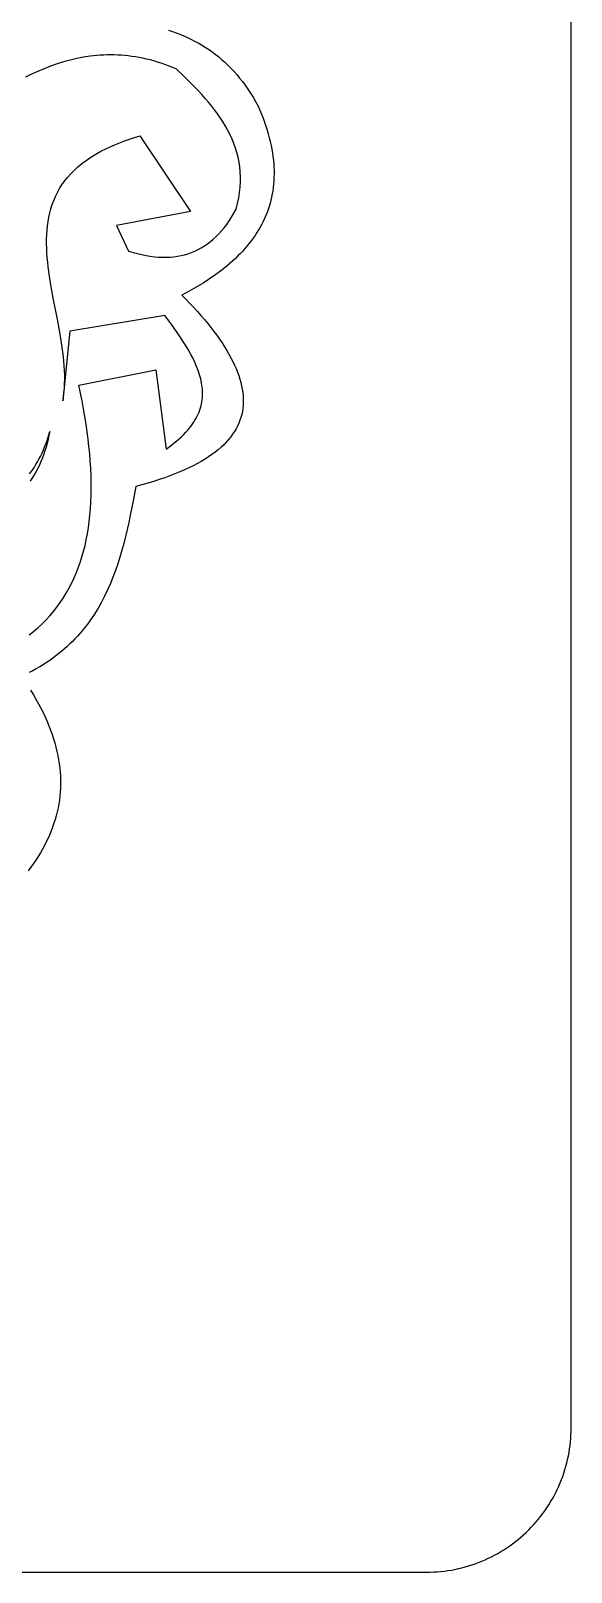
# Model space of a CAD drawing. Header units: metres. Extents: x 0 to 50, y 0 to 50.
# Drawn here: x 38.79 to 50, y 0 to 31.99 of the extents above; entities that cross this region are included whole.
import ezdxf

# ---------------------------------------------------------------- set-up
doc = ezdxf.new("R2010")
doc.units = ezdxf.units.M

msp = doc.modelspace()

# ---------------------------------------------------------------- linework, layer by layer
for points in [[(3, 0), (47, 0), (47, 0), (47.074492, 0.000924), (47.148761, 0.003687), (47.222779, 0.008277), (47.296513, 0.01468), (47.369934, 0.022884), (47.443009, 0.032877), (47.51571, 0.044646), (47.588004, 0.058177), (47.659861, 0.073458), (47.731251, 0.090477), (47.802143, 0.10922), (47.872505, 0.129676), (47.942308, 0.15183), (48.01152, 0.175671), (48.080111, 0.201186), (48.14805, 0.228361), (48.215307, 0.257185), (48.281849, 0.287645), (48.347648, 0.319727), (48.412671, 0.35342), (48.476889, 0.388709), (48.540271, 0.425584), (48.602785, 0.46403), (48.664402, 0.504035), (48.725089, 0.545587), (48.784818, 0.588672), (48.843556, 0.633279), (48.901274, 0.679394), (48.957939, 0.727004), (49.013523, 0.776097), (49.067994, 0.826659), (49.12132, 0.87868), (49.12132, 0.87868), (49.173341, 0.932006), (49.223903, 0.986477), (49.272996, 1.042061), (49.320606, 1.098726), (49.366721, 1.156444), (49.411328, 1.215182), (49.454413, 1.274911), (49.495965, 1.335598), (49.53597, 1.397215), (49.574416, 1.459729), (49.611291, 1.523111), (49.64658, 1.587329), (49.680273, 1.652352), (49.712355, 1.718151), (49.742815, 1.784693), (49.771639, 1.85195), (49.798814, 1.919889), (49.824329, 1.98848), (49.84817, 2.057692), (49.870324, 2.127495), (49.89078, 2.197857), (49.909523, 2.268749), (49.926542, 2.340139), (49.941823, 2.411996), (49.955354, 2.48429), (49.967123, 2.556991), (49.977116, 2.630066), (49.98532, 2.703487), (49.991723, 2.777221), (49.996313, 2.851239), (49.999076, 2.925508), (50, 3), (50, 47)], [(41.650283, 32.00218), (41.729599, 31.975154), (41.808136, 31.946454), (41.885872, 31.916025), (41.962784, 31.883809), (42.038851, 31.84975), (42.114052, 31.81379), (42.188363, 31.775872), (42.261762, 31.735941), (42.334229, 31.693938), (42.405741, 31.649808), (42.476275, 31.603494), (42.545811, 31.554937), (42.614325, 31.504083), (42.681797, 31.450873), (42.748203, 31.395252), (42.813523, 31.337162), (42.877733, 31.276546), (42.940812, 31.213348), (43.002739, 31.14751), (43.06349, 31.078977), (43.123045, 31.00769), (43.18138, 30.933594), (43.238475, 30.856631), (43.294307, 30.776745), (43.348853, 30.693878), (43.402093, 30.607975), (43.454004, 30.518977), (43.504564, 30.426829), (43.504564, 30.426829), (43.54167, 30.341341), (43.576507, 30.256704), (43.609088, 30.172914), (43.639431, 30.089968), (43.667548, 30.00786), (43.693455, 29.926588), (43.717168, 29.846147), (43.7387, 29.766533), (43.758067, 29.687742), (43.775283, 29.60977), (43.790364, 29.532613), (43.803324, 29.456267), (43.814178, 29.380729), (43.822941, 29.305993), (43.829628, 29.232056), (43.834254, 29.158914), (43.836833, 29.086564), (43.837381, 29.015), (43.835912, 28.944219), (43.832442, 28.874217), (43.826984, 28.80499), (43.819555, 28.736533), (43.810168, 28.668844), (43.798839, 28.601917), (43.785583, 28.535749), (43.770414, 28.470336), (43.753347, 28.405674), (43.734397, 28.341758), (43.71358, 28.278586), (43.69091, 28.216152), (43.666401, 28.154452), (43.640069, 28.093484), (43.611928, 28.033242), (43.581994, 27.973722), (43.550281, 27.914922), (43.516804, 27.856836), (43.481579, 27.79946), (43.444619, 27.742791), (43.405939, 27.686825), (43.365556, 27.631557), (43.323483, 27.576984), (43.279735, 27.523101), (43.234328, 27.469905), (43.187275, 27.417392), (43.138593, 27.365556), (43.088295, 27.314395), (43.036397, 27.263905), (42.982913, 27.214081), (42.927859, 27.16492), (42.87125, 27.116416), (42.753423, 27.021369), (42.629551, 26.928907), (42.499754, 26.838998), (42.364151, 26.75161), (42.22286, 26.666711), (42.076001, 26.584269), (41.923692, 26.504251), (41.923692, 26.504251), (42.008728, 26.417501), (42.091018, 26.33143), (42.170542, 26.246042), (42.247278, 26.161344), (42.321206, 26.077339), (42.392305, 25.994033), (42.460555, 25.911432), (42.525935, 25.829539), (42.588424, 25.748361), (42.648001, 25.667902), (42.704645, 25.588168), (42.758337, 25.509163), (42.809054, 25.430892), (42.856777, 25.353362), (42.901485, 25.276576), (42.943156, 25.20054), (42.981771, 25.125259), (43.017309, 25.050737), (43.049748, 24.976981), (43.079068, 24.903995), (43.105248, 24.831785), (43.128268, 24.760355), (43.148107, 24.68971), (43.164744, 24.619855), (43.178159, 24.550797), (43.18833, 24.482538), (43.195237, 24.415086), (43.198859, 24.348445), (43.199176, 24.282619), (43.196166, 24.217614), (43.18981, 24.153436), (43.180086, 24.090089), (43.166973, 24.027577), (43.150452, 23.965908), (43.1305, 23.905084), (43.107098, 23.845113), (43.080225, 23.785997), (43.049859, 23.727744), (43.015981, 23.670357), (42.978569, 23.613842), (42.937604, 23.558204), (42.893063, 23.503448), (42.844926, 23.449579), (42.793173, 23.396602), (42.737783, 23.344523), (42.678735, 23.293345), (42.616008, 23.243076), (42.549582, 23.193718), (42.479437, 23.145279), (42.40555, 23.097761), (42.327902, 23.051172), (42.246471, 23.005516), (42.161238, 22.960797), (42.072181, 22.917022), (41.979279, 22.874194), (41.882513, 22.83232), (41.78186, 22.791404), (41.677301, 22.751451), (41.568815, 22.712467), (41.45638, 22.674456), (41.339977, 22.637424), (41.219584, 22.601375), (41.095182, 22.566315), (40.966748, 22.532249), (40.966748, 22.532249), (40.911611, 22.231735), (40.853037, 21.933805), (40.821862, 21.786119), (40.789107, 21.639453), (40.754532, 21.493929), (40.717897, 21.349672), (40.678962, 21.206807), (40.637487, 21.065457), (40.593231, 20.925747), (40.545954, 20.787801), (40.495417, 20.651744), (40.441379, 20.517698), (40.3836, 20.38579), (40.321839, 20.256142), (40.255857, 20.12888), (40.185414, 20.004126), (40.110268, 19.882006), (40.030181, 19.762644), (39.988208, 19.704036), (39.944911, 19.646164), (39.900257, 19.589044), (39.854219, 19.53269), (39.806764, 19.47712), (39.757864, 19.422347), (39.707488, 19.368388), (39.655606, 19.315258), (39.602189, 19.262973), (39.547206, 19.211548), (39.490627, 19.160999), (39.432423, 19.111341), (39.372562, 19.06259), (39.311016, 19.014761), (39.247754, 18.96787), (39.182746, 18.921933), (39.115962, 18.876964), (39.047372, 18.83298), (38.976947, 18.789996), (38.904655, 18.748028), (38.830467, 18.70709), (38.754354, 18.667199)], [(38.754831, 19.448973), (38.849015, 19.523595), (38.939319, 19.60091), (39.025779, 19.680893), (39.108432, 19.763522), (39.187314, 19.848774), (39.262461, 19.936626), (39.33391, 20.027055), (39.401697, 20.120038), (39.465859, 20.215551), (39.526432, 20.313571), (39.583453, 20.414076), (39.636957, 20.517042), (39.686982, 20.622447), (39.733564, 20.730266), (39.776739, 20.840478), (39.816543, 20.953059), (39.853013, 21.067986), (39.886186, 21.185235), (39.916098, 21.304784), (39.942785, 21.42661), (39.966283, 21.55069), (39.986629, 21.676999), (40.00386, 21.805517), (40.018012, 21.936218), (40.029121, 22.069081), (40.037224, 22.204082), (40.042357, 22.341198), (40.044557, 22.480406), (40.043859, 22.621683), (40.040301, 22.765006), (40.033918, 22.910351), (40.024748, 23.057697), (40.012827, 23.207018), (39.99819, 23.358293), (39.980875, 23.511499), (39.960917, 23.666612), (39.938354, 23.823609), (39.913222, 23.982467), (39.885557, 24.143163), (39.855395, 24.305674), (39.822773, 24.469977), (39.787727, 24.636049), (41.387909, 24.954349), (41.597307, 23.306857), (41.597307, 23.306857), (41.657103, 23.349535), (41.714099, 23.392209), (41.76834, 23.434882), (41.819867, 23.477553), (41.868723, 23.520225), (41.914952, 23.562898), (41.958597, 23.605574), (41.999701, 23.648254), (42.038306, 23.690939), (42.074456, 23.73363), (42.108193, 23.776329), (42.139561, 23.819036), (42.168602, 23.861754), (42.195359, 23.904483), (42.219876, 23.947225), (42.242196, 23.98998), (42.262361, 24.03275), (42.280414, 24.075536), (42.296399, 24.11834), (42.310357, 24.161162), (42.322334, 24.204004), (42.33237, 24.246867), (42.34051, 24.289752), (42.346796, 24.33266), (42.351271, 24.375594), (42.353978, 24.418553), (42.35496, 24.461539), (42.354261, 24.504554), (42.351923, 24.547598), (42.347988, 24.590673), (42.342501, 24.633779), (42.335504, 24.676919), (42.317151, 24.763304), (42.293275, 24.849836), (42.264218, 24.936526), (42.230324, 25.023382), (42.191938, 25.110415), (42.149402, 25.197635), (42.103062, 25.28505), (42.05326, 25.372672), (42.00034, 25.46051), (41.944647, 25.548573), (41.886524, 25.636871), (41.826315, 25.725415), (41.701013, 25.903276), (41.571493, 26.082234), (39.602267, 25.75406), (39.454086, 24.307357), (39.454086, 24.307357), (39.468629, 24.394617), (39.479765, 24.483013), (39.487673, 24.572488), (39.492536, 24.662984), (39.494534, 24.754446), (39.493848, 24.846816), (39.490659, 24.940036), (39.485147, 25.03405), (39.477495, 25.128802), (39.467882, 25.224233), (39.45649, 25.320287), (39.4435, 25.416907), (39.413448, 25.611618), (39.379172, 25.807908), (39.342122, 26.005323), (39.303744, 26.203406), (39.265486, 26.401701), (39.228794, 26.599753), (39.195117, 26.797105), (39.165901, 26.993301), (39.153419, 27.090824), (39.142595, 27.187886), (39.13361, 27.284432), (39.126645, 27.380404), (39.121881, 27.475746), (39.119499, 27.570399), (39.11968, 27.664308), (39.122604, 27.757415), (39.128453, 27.849663), (39.137408, 27.940995), (39.149649, 28.031355), (39.165358, 28.120685), (39.184715, 28.208928), (39.207901, 28.296028), (39.235098, 28.381926), (39.266485, 28.466568), (39.302245, 28.549894), (39.342557, 28.631849), (39.387604, 28.712375), (39.437565, 28.791415), (39.492622, 28.868913), (39.552956, 28.944811), (39.618747, 29.019053), (39.690177, 29.091581), (39.767427, 29.162338), (39.850676, 29.231268), (39.940107, 29.298313), (40.0359, 29.363417), (40.138237, 29.426522), (40.247297, 29.487572), (40.363262, 29.546509), (40.486313, 29.603276), (40.616631, 29.657817), (40.754397, 29.710075), (40.899792, 29.759992), (41.052996, 29.807511), (42.103257, 28.240456), (40.570935, 27.948733), (40.820987, 27.417162), (40.820987, 27.417162), (40.913603, 27.388968), (41.004725, 27.364213), (41.094353, 27.342912), (41.18249, 27.325077), (41.269137, 27.31072), (41.354295, 27.299856), (41.437966, 27.292497), (41.520152, 27.288656), (41.600854, 27.288346), (41.680074, 27.29158), (41.757812, 27.298371), (41.834072, 27.308732), (41.908853, 27.322676), (41.982158, 27.340216), (42.053988, 27.361364), (42.124345, 27.386135), (42.193231, 27.41454), (42.260645, 27.446593), (42.326592, 27.482307), (42.391071, 27.521694), (42.454084, 27.564769), (42.515633, 27.611543), (42.57572, 27.66203), (42.634345, 27.716242), (42.691511, 27.774194), (42.747218, 27.835896), (42.80147, 27.901364), (42.854266, 27.970609), (42.905608, 28.043645), (42.955499, 28.120484), (43.003939, 28.20114), (43.05093, 28.285625), (43.05093, 28.285625), (43.081228, 28.403333), (43.105197, 28.518649), (43.123022, 28.631641), (43.13489, 28.742373), (43.14099, 28.850914), (43.141507, 28.957329), (43.136629, 29.061684), (43.126543, 29.164047), (43.111436, 29.264483), (43.091496, 29.363059), (43.066908, 29.459841), (43.037861, 29.554896), (43.00454, 29.64829), (42.967134, 29.74009), (42.92583, 29.830362), (42.880813, 29.919173), (42.832273, 30.006588), (42.780394, 30.092675), (42.725366, 30.177499), (42.667374, 30.261128), (42.606605, 30.343627), (42.543247, 30.425063), (42.477487, 30.505503), (42.409512, 30.585012), (42.339509, 30.663658), (42.267665, 30.741507), (42.194166, 30.818624), (42.119201, 30.895077), (41.965618, 31.046256), (41.808412, 31.195574), (41.808412, 31.195574), (41.729515, 31.228445), (41.651033, 31.259199), (41.572962, 31.287865), (41.495298, 31.314473), (41.418038, 31.339051), (41.341178, 31.361628), (41.264713, 31.382232), (41.18864, 31.400894), (41.112954, 31.417641), (41.037653, 31.432503), (40.962732, 31.445509), (40.888187, 31.456687), (40.814015, 31.466066), (40.740211, 31.473676), (40.666772, 31.479545), (40.593694, 31.483701), (40.520972, 31.486175), (40.448604, 31.486995), (40.376585, 31.486189), (40.304911, 31.483788), (40.233578, 31.479818), (40.162584, 31.474311), (40.091922, 31.467293), (40.021591, 31.458795), (39.881903, 31.437473), (39.743487, 31.410575), (39.606313, 31.378332), (39.47035, 31.340976), (39.335567, 31.298737), (39.201933, 31.251848), (39.069417, 31.200539), (38.937988, 31.145042), (38.807615, 31.085588), (38.678267, 31.022407)], [(38.761638, 22.791606), (38.797332, 22.837771), (38.83202, 22.885629), (38.865688, 22.935203), (38.898325, 22.986517), (38.929918, 23.039593), (38.960455, 23.094457), (38.989923, 23.15113), (39.018309, 23.209637), (39.045602, 23.270002), (39.071789, 23.332247), (39.096857, 23.396395), (39.120794, 23.462472), (39.143587, 23.530499), (39.165224, 23.600501), (39.185693, 23.672501), (39.185693, 23.672501), (39.168598, 23.58756), (39.149983, 23.505069), (39.129868, 23.424995), (39.108271, 23.347306), (39.08521, 23.271972), (39.060703, 23.198959), (39.034769, 23.128236), (39.007426, 23.05977), (38.978692, 22.993531), (38.948586, 22.929486), (38.917125, 22.867602), (38.884328, 22.807849), (38.850213, 22.750194), (38.814798, 22.694605), (38.778103, 22.641051)], [(38.786568, 18.30477), (38.844156, 18.210545), (38.898843, 18.116846), (38.950645, 18.02367), (38.999578, 17.931015), (39.045659, 17.838881), (39.088904, 17.747265), (39.12933, 17.656164), (39.166953, 17.565578), (39.20179, 17.475504), (39.233857, 17.38594), (39.263171, 17.296885), (39.289747, 17.208336), (39.313604, 17.120291), (39.334756, 17.03275), (39.353221, 16.945708), (39.369014, 16.859166), (39.382153, 16.773121), (39.392654, 16.68757), (39.400534, 16.602513), (39.405808, 16.517946), (39.408493, 16.433869), (39.408606, 16.350279), (39.406163, 16.267175), (39.401181, 16.184554), (39.393676, 16.102414), (39.383665, 16.020754), (39.371164, 15.939572), (39.356189, 15.858866), (39.338757, 15.778634), (39.318885, 15.698873), (39.296588, 15.619583), (39.271884, 15.54076), (39.244789, 15.462404), (39.215319, 15.384512), (39.183491, 15.307083), (39.149321, 15.230114), (39.112825, 15.153604), (39.074021, 15.07755), (39.032925, 15.001951), (38.989552, 14.926805), (38.943921, 14.85211), (38.896046, 14.777863), (38.845944, 14.704064), (38.793633, 14.63071), (38.739128, 14.557799)]]:
    msp.add_lwpolyline(points)

doc.saveas('drawing.dxf')
